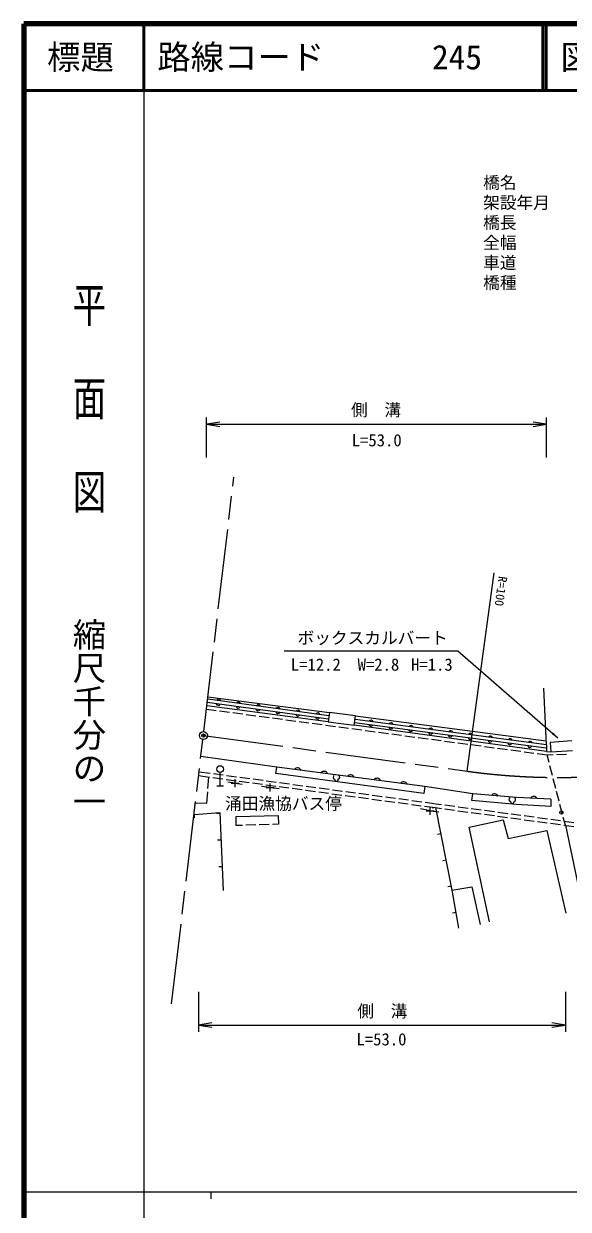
# Model space of a CAD drawing. Units: millimetres at full size, sheet at 1:1000; details may follow other scales. Extents: x 40000 to 680000, y 20000 to 380000.
# Drawn here: x 40000 to 121544, y 202409 to 380000 of the extents above; entities that cross this region are included whole.
import ezdxf
from ezdxf.enums import TextEntityAlignment as Align

# ---------------------------------------------------------------- set-up
doc = ezdxf.new("R2010")
doc.units = ezdxf.units.MM
doc.header["$LTSCALE"] = 1000
doc.header["$PDMODE"] = 32
doc.header["$PDSIZE"] = 500
doc.linetypes.add('CHAIN', pattern=[18.5, 12, -1.5, 3.5, -1.5])
for name, color, linetype, lineweight in [('M-BGD', 7, 'Continuous', 13), ('M-BMK', 2, 'CHAIN', 13), ('M-BMK-SRVR', 3, 'Continuous', 13), ('M-STR-HTXT', 7, 'Continuous', 13), ('M-STR-STR1', 1, 'Continuous', 13), ('M-TTL', 2, 'Continuous', 140), ('M-TTL-BAND', 7, 'Continuous', 25), ('M-TTL-LINE', 7, 'Continuous', 50)]:
    doc.layers.add(name, color=color, linetype=linetype, lineweight=lineweight)
doc.layers.add('M-OTRS', color=6, linetype='Continuous')
doc.layers.add('M-TTL-TXT', color=7, linetype='Continuous')
doc.styles.add('@ＭＳ ゴシック', font='')
doc.styles.add('ＭＳ ゴシック', font='')
doc.styles.get('@ＭＳ ゴシック').set_extended_font_data('@MS Gothic')
doc.styles.get('ＭＳ ゴシック').set_extended_font_data('MS Gothic')

# ---------------------------------------------------------------- blocks, each defined once
blk = doc.blocks.new('plus')
at = {"color": 0, "linetype": 'Continuous', "lineweight": -2}
for p, q in [((-1.25, 0), (1.25, 0)), ((0, -1.25), (0, 1.25))]:
    blk.add_line(p, q, dxfattribs=at)
blk = doc.blocks.new('open_arrow')
at = {"color": 0, "linetype": 'Continuous', "lineweight": -2}
blk.add_lwpolyline([(7.5, 1.25), (0, 0), (7.5, -1.25)], dxfattribs=at)
blk = doc.blocks.new('filled_arrow')
at = {"color": 0, "linetype": 'Continuous', "lineweight": -2}
blk.add_solid([(7.5, 1.25), (0, 0), (7.5, -1.25)], dxfattribs=at)

msp = doc.modelspace()

# ---------------------------------------------------------------- linework, layer by layer
at = {"layer": 'M-BGD'}
for p, q in [((85712, 276331), (67554, 278826)), ((67582, 279148), (85770, 276824)), ((118275, 271975), (117883, 280479)), ((67368, 277336), (68835, 277139)), ((85593, 275433), (67426, 277831)), ((85644, 275836), (67485, 278331)), ((69330, 277073), (70817, 276873)), ((71313, 276807), (72799, 276607)), ((73295, 276541), (74782, 276341)), ((75277, 276275), (76764, 276075)), ((77259, 276009), (78746, 275809)), ((79242, 275743), (80728, 275543)), ((81224, 275477), (82711, 275277)), ((85770, 276824), (85593, 275433)), ((85593, 275433), (89500, 274935)), ((89677, 276326), (85770, 276824)), ((89500, 274935), (89677, 276326)), ((118209, 271479), (89546, 275300)), ((118275, 271975), (89612, 275796)), ((89677, 276326), (118246, 272602)), ((83206, 275211), (84693, 275011)), ((85188, 274945), (86675, 274745)), ((87171, 274679), (88657, 274480)), ((89153, 274413), (90639, 274214)), ((118304, 270981), (89500, 274935)), ((91135, 274147), (92622, 273948)), ((93117, 273881), (94604, 273682)), ((95100, 273615), (96586, 273416)), ((97082, 273349), (98568, 273150)), ((99064, 273083), (100551, 272884)), ((101046, 272817), (102533, 272618)), ((103028, 272551), (104515, 272352)), ((105011, 272285), (106497, 272086)), ((106993, 272019), (108480, 271820)), ((108975, 271753), (110462, 271554)), ((122092, 272559), (118823, 272342)), ((118823, 272342), (118918, 270920)), ((110957, 271487), (112444, 271288)), ((112940, 271221), (114426, 271022)), ((114922, 270955), (116409, 270756)), ((116904, 270689), (118371, 270493)), ((118371, 270493), (119295, 270525)), ((118918, 270920), (122186, 271137)), ((119795, 270543), (121294, 270596)), ((100050, 265731), (77893, 268642)), ((66190, 267365), (67824, 267144)), ((66270, 267959), (67904, 267738)), ((67590, 265442), (67717, 267158)), ((68319, 267077), (69806, 266876)), ((68400, 267671), (69886, 267470)), ((69413, 265853), (69413, 267853)), ((70301, 266809), (71788, 266608)), ((70382, 267403), (71868, 267202)), ((71652, 266253), (70541, 266387)), ((72283, 266541), (73770, 266340)), ((72364, 267135), (73850, 266935)), ((74346, 266868), (75832, 266667)), ((76328, 266600), (77814, 266399)), ((67426, 263227), (67553, 264943)), ((68913, 265853), (69913, 265853)), ((71652, 266253), (72686, 266080)), ((74265, 266273), (75752, 266072)), ((76880, 265602), (75616, 265736)), ((76247, 266005), (77734, 265804)), ((76880, 265602), (78258, 265448)), ((78229, 265737), (79716, 265536)), ((78310, 266332), (79796, 266131)), ((80211, 265469), (81698, 265268)), ((80292, 266064), (81778, 265863)), ((82193, 265201), (83680, 265001)), ((82274, 265796), (83760, 265595)), ((84175, 264934), (85662, 264733)), ((84256, 265528), (85742, 265327)), ((86157, 264666), (87644, 264465)), ((86238, 265260), (87724, 265059)), ((88220, 264992), (89706, 264791)), ((90202, 264724), (91688, 264524)), ((65711, 263307), (67426, 263227)), ((88139, 264398), (89626, 264197)), ((90121, 264130), (91608, 263929)), ((92103, 263862), (93590, 263661)), ((92184, 264457), (93670, 264256)), ((94085, 263594), (95572, 263393)), ((94166, 264189), (95652, 263988)), ((96067, 263326), (97554, 263125)), ((96148, 263921), (97634, 263720)), ((98049, 263058), (99536, 262857)), ((98130, 263653), (99616, 263452)), ((100112, 263385), (101746, 263164)), ((101746, 263164), (102564, 263053)), ((103060, 262986), (104546, 262784)), ((65504, 261562), (65541, 261063)), ((69360, 261706), (68860, 261684)), ((71795, 261227), (78096, 261418)), ((71836, 259891), (71795, 261227)), ((78096, 261418), (78136, 260083)), ((100857, 262073), (99410, 262378)), ((100031, 262790), (101665, 262570)), ((100857, 262073), (102181, 261944)), ((101665, 262570), (101175, 262472)), ((101665, 262570), (102547, 262450)), ((103043, 262383), (104529, 262181)), ((105025, 262114), (106511, 261912)), ((105042, 262717), (106528, 262516)), ((107007, 261845), (108493, 261644)), ((107024, 262448), (108510, 262247)), ((108989, 261576), (110475, 261375)), ((109006, 262180), (110492, 261978)), ((110970, 261308), (112457, 261106)), ((110987, 261911), (112474, 261709)), ((112969, 261642), (114456, 261441)), ((114951, 261373), (116437, 261172)), ((116933, 261105), (118419, 260903)), ((72737, 259919), (71836, 259891)), ((74736, 259980), (73237, 259934)), ((76735, 260040), (75236, 259995)), ((78136, 260083), (77235, 260055)), ((112952, 261039), (114439, 260837)), ((114934, 260770), (116421, 260569)), ((116916, 260502), (118402, 260300)), ((118898, 260233), (120384, 260031)), ((118915, 260836), (120401, 260634)), ((120880, 259964), (122366, 259762)), ((120897, 260567), (122383, 260366)), ((121104, 259934), (124011, 246090)), ((69537, 257710), (69037, 257687)), ((102445, 258646), (101955, 258549)), ((103225, 254723), (102735, 254626)), ((69713, 253713), (69214, 253691)), ((104005, 250800), (103514, 250702)), ((104698, 246860), (104205, 246776))]:
    msp.add_line(p, q, dxfattribs=at)
for points in [[(118275, 271975), (118304, 270981), (118918, 270920)], [(118948, 263830), (118950, 262733), (113722, 263049), (107115, 263653), (107266, 264622), (100050, 265731), (99924, 264716), (77728, 267703), (77893, 268642), (66527, 270218)], [(118948, 263830), (113790, 264073), (107266, 264622)], [(65504, 261562), (69354, 261846), (69871, 250154)], [(101665, 262570), (104126, 250190), (105103, 244503)], [(109735, 245458), (106718, 259634), (111803, 260740), (112521, 257953), (118324, 259160), (121196, 246750)], [(104126, 250190), (107121, 250686), (108356, 245084)]]:
    msp.add_lwpolyline(points, dxfattribs=at)
msp.add_circle((69413, 268353), 500, dxfattribs=at)
for centre, radius, start, end in [((69152, 278228), 325, 194.7961, 329.55637), ((69183, 278476), 325, 14.7961, 149.55637), ((72124, 277820), 325, 194.7961, 329.55637), ((72155, 278068), 325, 14.7961, 149.55637), ((75096, 277411), 325, 194.7961, 329.55637), ((75127, 277659), 325, 14.7961, 149.55637), ((78100, 277251), 325, 14.7961, 149.55637), ((81072, 276842), 325, 14.7961, 149.55637), ((78068, 277003), 325, 194.7961, 329.55637), ((81040, 276594), 325, 194.7961, 329.55637), ((84012, 276186), 325, 194.7961, 329.55637), ((84044, 276434), 325, 14.7961, 149.55637), ((92032, 275347), 325, 15.02616, 149.78643), ((95006, 274951), 325, 15.02616, 149.78643), ((91999, 275099), 325, 195.02616, 329.78643), ((94973, 274703), 325, 195.02616, 329.78643), ((97947, 274307), 325, 195.02616, 329.78643), ((97980, 274554), 325, 15.02616, 149.78643), ((100920, 273910), 325, 195.02616, 329.78643), ((100953, 274158), 325, 15.02616, 149.78643), ((103927, 273762), 325, 15.02616, 149.78643), ((106901, 273365), 325, 15.02616, 149.78643), ((103894, 273514), 325, 195.02616, 329.78643), ((106868, 273117), 325, 195.02616, 329.78643), ((109842, 272721), 325, 195.02616, 329.78643), ((109875, 272969), 325, 15.02616, 149.78643), ((112815, 272324), 325, 195.02616, 329.78643), ((112848, 272572), 325, 15.02616, 149.78643), ((115789, 271928), 325, 195.02616, 329.78643), ((115822, 272176), 325, 15.02616, 149.78643), ((81005, 267964), 567, 20.58816, 144.44318), ((84971, 267443), 567, 20.58816, 144.44318), ((86626, 267119), 299, 113.44836, 257.2818), ((86827, 266810), 267, 176.52859, 3.47141), ((87028, 267119), 299, 282.7182, 66.55164), ((88936, 266922), 567, 20.58816, 144.44318), ((92902, 266401), 567, 20.58816, 144.44318), ((96868, 265880), 567, 20.58816, 144.44318), ((110506, 264082), 567, 23.26245, 147.11748), ((112960, 263792), 299, 113.44836, 257.2818), ((113161, 263483), 267, 176.52859, 3.47141), ((113362, 263792), 299, 282.7182, 66.55164), ((116357, 263685), 567, 25.37987, 149.23489)]:
    msp.add_arc(centre, radius, start, end, dxfattribs=at)
at = {"layer": 'M-BMK'}
for p, q in [((66970, 273971), (71475, 312097)), ((62153, 233193), (66830, 272779)), ((66900, 273375), (106415, 268027))]:
    msp.add_line(p, q, dxfattribs=at)
msp.add_arc((120043, 367094), 100000, 262.16749, 277.72101, dxfattribs=at)
at = {"layer": 'M-BMK-SRVR'}
msp.add_circle((66900, 273375), 600, dxfattribs=at)
at = {"layer": 'M-OTRS'}
for p in [(66900, 273375), (120516, 261847)]:
    msp.add_point(p, dxfattribs=at)
at = {"layer": 'M-STR-HTXT'}
for p, q in [((67368, 315000), (67368, 321000)), ((67368, 320000), (118304, 320000)), ((118304, 315000), (118304, 321000)), ((106415, 268027), (110437, 297736)), ((66190, 235000), (66190, 229000)), ((121104, 235000), (121104, 229000)), ((66190, 230000), (121104, 230000))]:
    msp.add_line(p, q, dxfattribs=at)
msp.add_lwpolyline([(120000, 273000), (105000, 286000), (79000, 286000)], dxfattribs=at)
at = {"layer": 'M-STR-STR1'}
for p, q in [((118673, 269327), (118371, 270493)), ((119174, 267391), (118798, 268843)), ((119675, 265455), (119299, 266907)), ((120176, 263519), (119800, 264971)), ((120677, 261583), (120302, 263035)), ((121104, 259934), (120803, 261099))]:
    msp.add_line(p, q, dxfattribs=at)
at = {"layer": 'M-TTL'}
for p, q in [((40000, 380000), (40000, 20000)), ((680000, 380000), (40000, 380000))]:
    msp.add_line(p, q, dxfattribs=at)
at = {"layer": 'M-TTL-BAND'}
for p, q in [((58000, 370000), (58000, 20000)), ((40000, 205000), (579000, 205000)), ((68000, 205000), (68000, 204000))]:
    msp.add_line(p, q, dxfattribs=at)
at = {"layer": 'M-TTL-LINE'}
for p, q in [((58000, 380000), (58000, 370000)), ((117750, 380000), (117750, 370000)), ((118250, 380000), (118250, 370000)), ((40000, 370000), (680000, 370000))]:
    msp.add_line(p, q, dxfattribs=at)

# ---------------------------------------------------------------- block references
at = {"layer": 'M-BGD', "xscale": 480, "yscale": 480}
for p in [(71652, 266253), (76880, 265602), (100857, 262073)]:
    msp.add_blockref('plus', p, dxfattribs=at)
at = {"layer": 'M-STR-HTXT', "xscale": 267, "yscale": 267}
for p in [(67368, 320000), (66190, 230000)]:
    msp.add_blockref('open_arrow', p, dxfattribs=at)
at = {"layer": 'M-STR-HTXT'}
for name, p, xscale, yscale, rotation in [('open_arrow', (118304, 320000), 267, 267, 180), ('filled_arrow', (120000, 273000), 133, 133, 139.1), ('open_arrow', (121104, 230000), 267, 267, 180)]:
    msp.add_blockref(name, p, dxfattribs=dict(at, xscale=xscale, yscale=yscale, rotation=rotation))

# ---------------------------------------------------------------- texts
at = {"layer": 'M-BGD', "style": 'ＭＳ ゴシック'}
msp.add_text('涌田漁協バス停', height=1833, dxfattribs=at).set_placement((78900, 263185), align=Align.MIDDLE_CENTER)
at = {"layer": 'M-STR-HTXT', "style": 'ＭＳ ゴシック'}
for s, p in [('橋名', (108793, 356202)), ('架設年月', (108793, 353202)), ('橋長', (108793, 350202)), ('全幅', (108793, 347202)), ('車道', (108793, 344202)), ('橋種', (108793, 341202)), ('ボックスカルバート', (81000, 288000)), ('L=12.2', (80000, 284000)), ('W=2.8', (90000, 284000)), ('H=1.3', (98000, 284000))]:
    msp.add_text(s, height=1833, dxfattribs=at).set_placement(p, align=Align.MIDDLE_LEFT)
for p in [(92761, 322154), (93701, 232097)]:
    msp.add_text('側\u3000溝', height=1833, dxfattribs=at).set_placement(p, align=Align.MIDDLE_CENTER)
for p in [(92858, 316143), (93572, 226409)]:
    msp.add_text('L=53.0', height=1833, dxfattribs=at).set_placement(p, align=Align.BOTTOM_CENTER)
msp.add_text('R=100', height=1320, rotation=262.292, dxfattribs=at).set_placement((111475, 294990), align=Align.MIDDLE_CENTER)
at = {"layer": 'M-TTL-BAND', "style": '@ＭＳ ゴシック', "width": 1.4}
msp.add_text('平  面  図', height=3666, rotation=270, dxfattribs=at).set_placement((49777, 306475), align=Align.MIDDLE_RIGHT)
at = {"layer": 'M-TTL-BAND', "style": '@ＭＳ ゴシック'}
msp.add_text('縮尺千分の一', height=3666, rotation=270, dxfattribs=at).set_placement((49777, 261030), align=Align.MIDDLE_RIGHT)
at = {"layer": 'M-TTL-TXT', "style": 'ＭＳ ゴシック'}
msp.add_text('標題', height=3666, dxfattribs=at).set_placement((48500, 375000), align=Align.MIDDLE_CENTER)
for s, p in [('路線コード', (60000, 375000)), ('245', (101142, 375000)), ('図面コード', (120380, 375000))]:
    msp.add_text(s, height=3666, dxfattribs=at).set_placement(p, align=Align.MIDDLE_LEFT)

doc.saveas('drawing.dxf')
